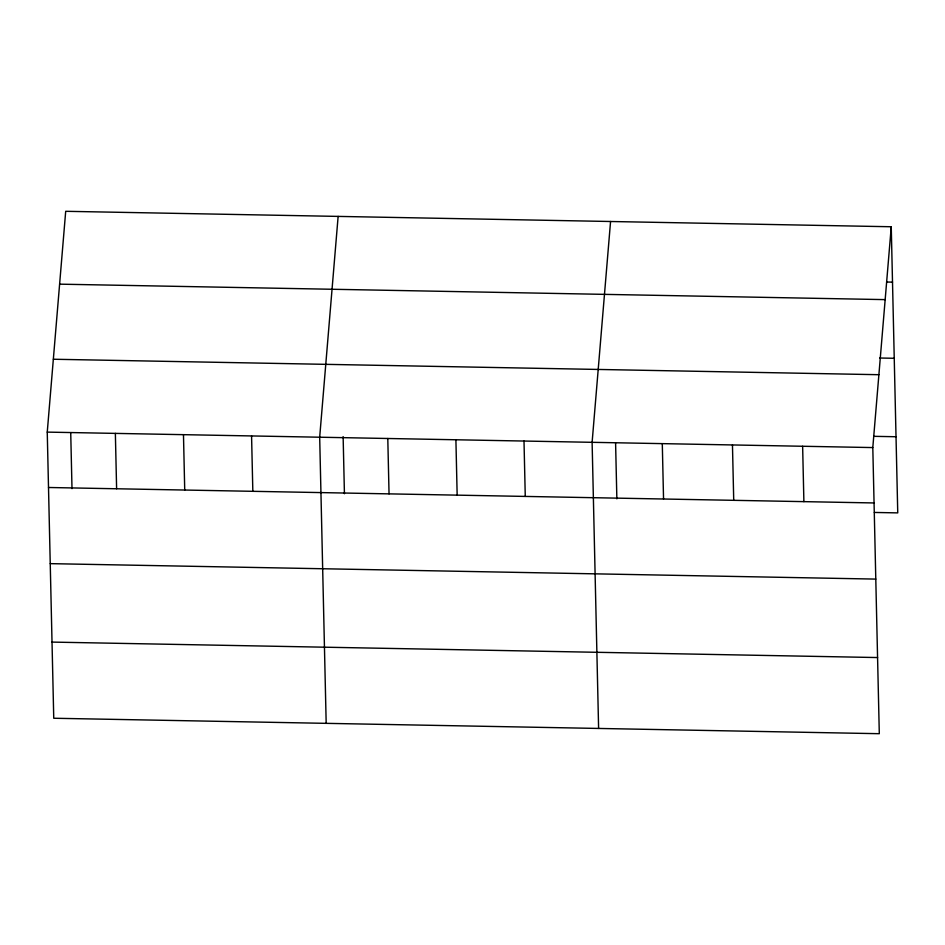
<?xml version="1.0" encoding="UTF-8"?>
<svg xmlns="http://www.w3.org/2000/svg" width="945" height="945" viewBox="0 0 945 945"><rect width="100%" height="100%" fill="white"/><g stroke="black" fill="none" stroke-linecap="round" stroke-linejoin="round"><path stroke-width="1.42" d="M891.253 226.753L872.802 447.576L879.299 733.698L53.747 718.247L47.25 432.113L65.701 211.302L891.253 226.753L897.75 512.887L874.361 512.45M338.133 216.393L319.682 437.216L326.179 723.35M610.564 221.496L592.113 442.319L598.61 728.441M886.67 282.023L892.517 282.142M59.618 284.161L885.17 299.624M879.618 358.013L894.242 358.285M53.345 359.242L878.897 374.704M874.09 436.33L896.025 436.744M47.25 432.113L872.802 447.576M48.502 487.49L874.066 502.953M50.239 563.645L875.791 579.096M52.01 642.092L877.574 657.555M802.636 446.264L803.888 501.641M732.458 444.941L733.722 500.33M662.291 443.63L663.544 499.007M615.597 443.193L616.861 498.842M524.002 441.043L525.266 496.42M455.903 439.768L457.156 495.145M387.793 438.492L389.045 493.869M343.13 436.637L344.429 493.739M251.571 435.94L252.835 491.317M183.472 434.665L184.724 490.042M115.361 433.389L116.613 488.766M70.733 432.999L71.997 488.636"/></g></svg>
